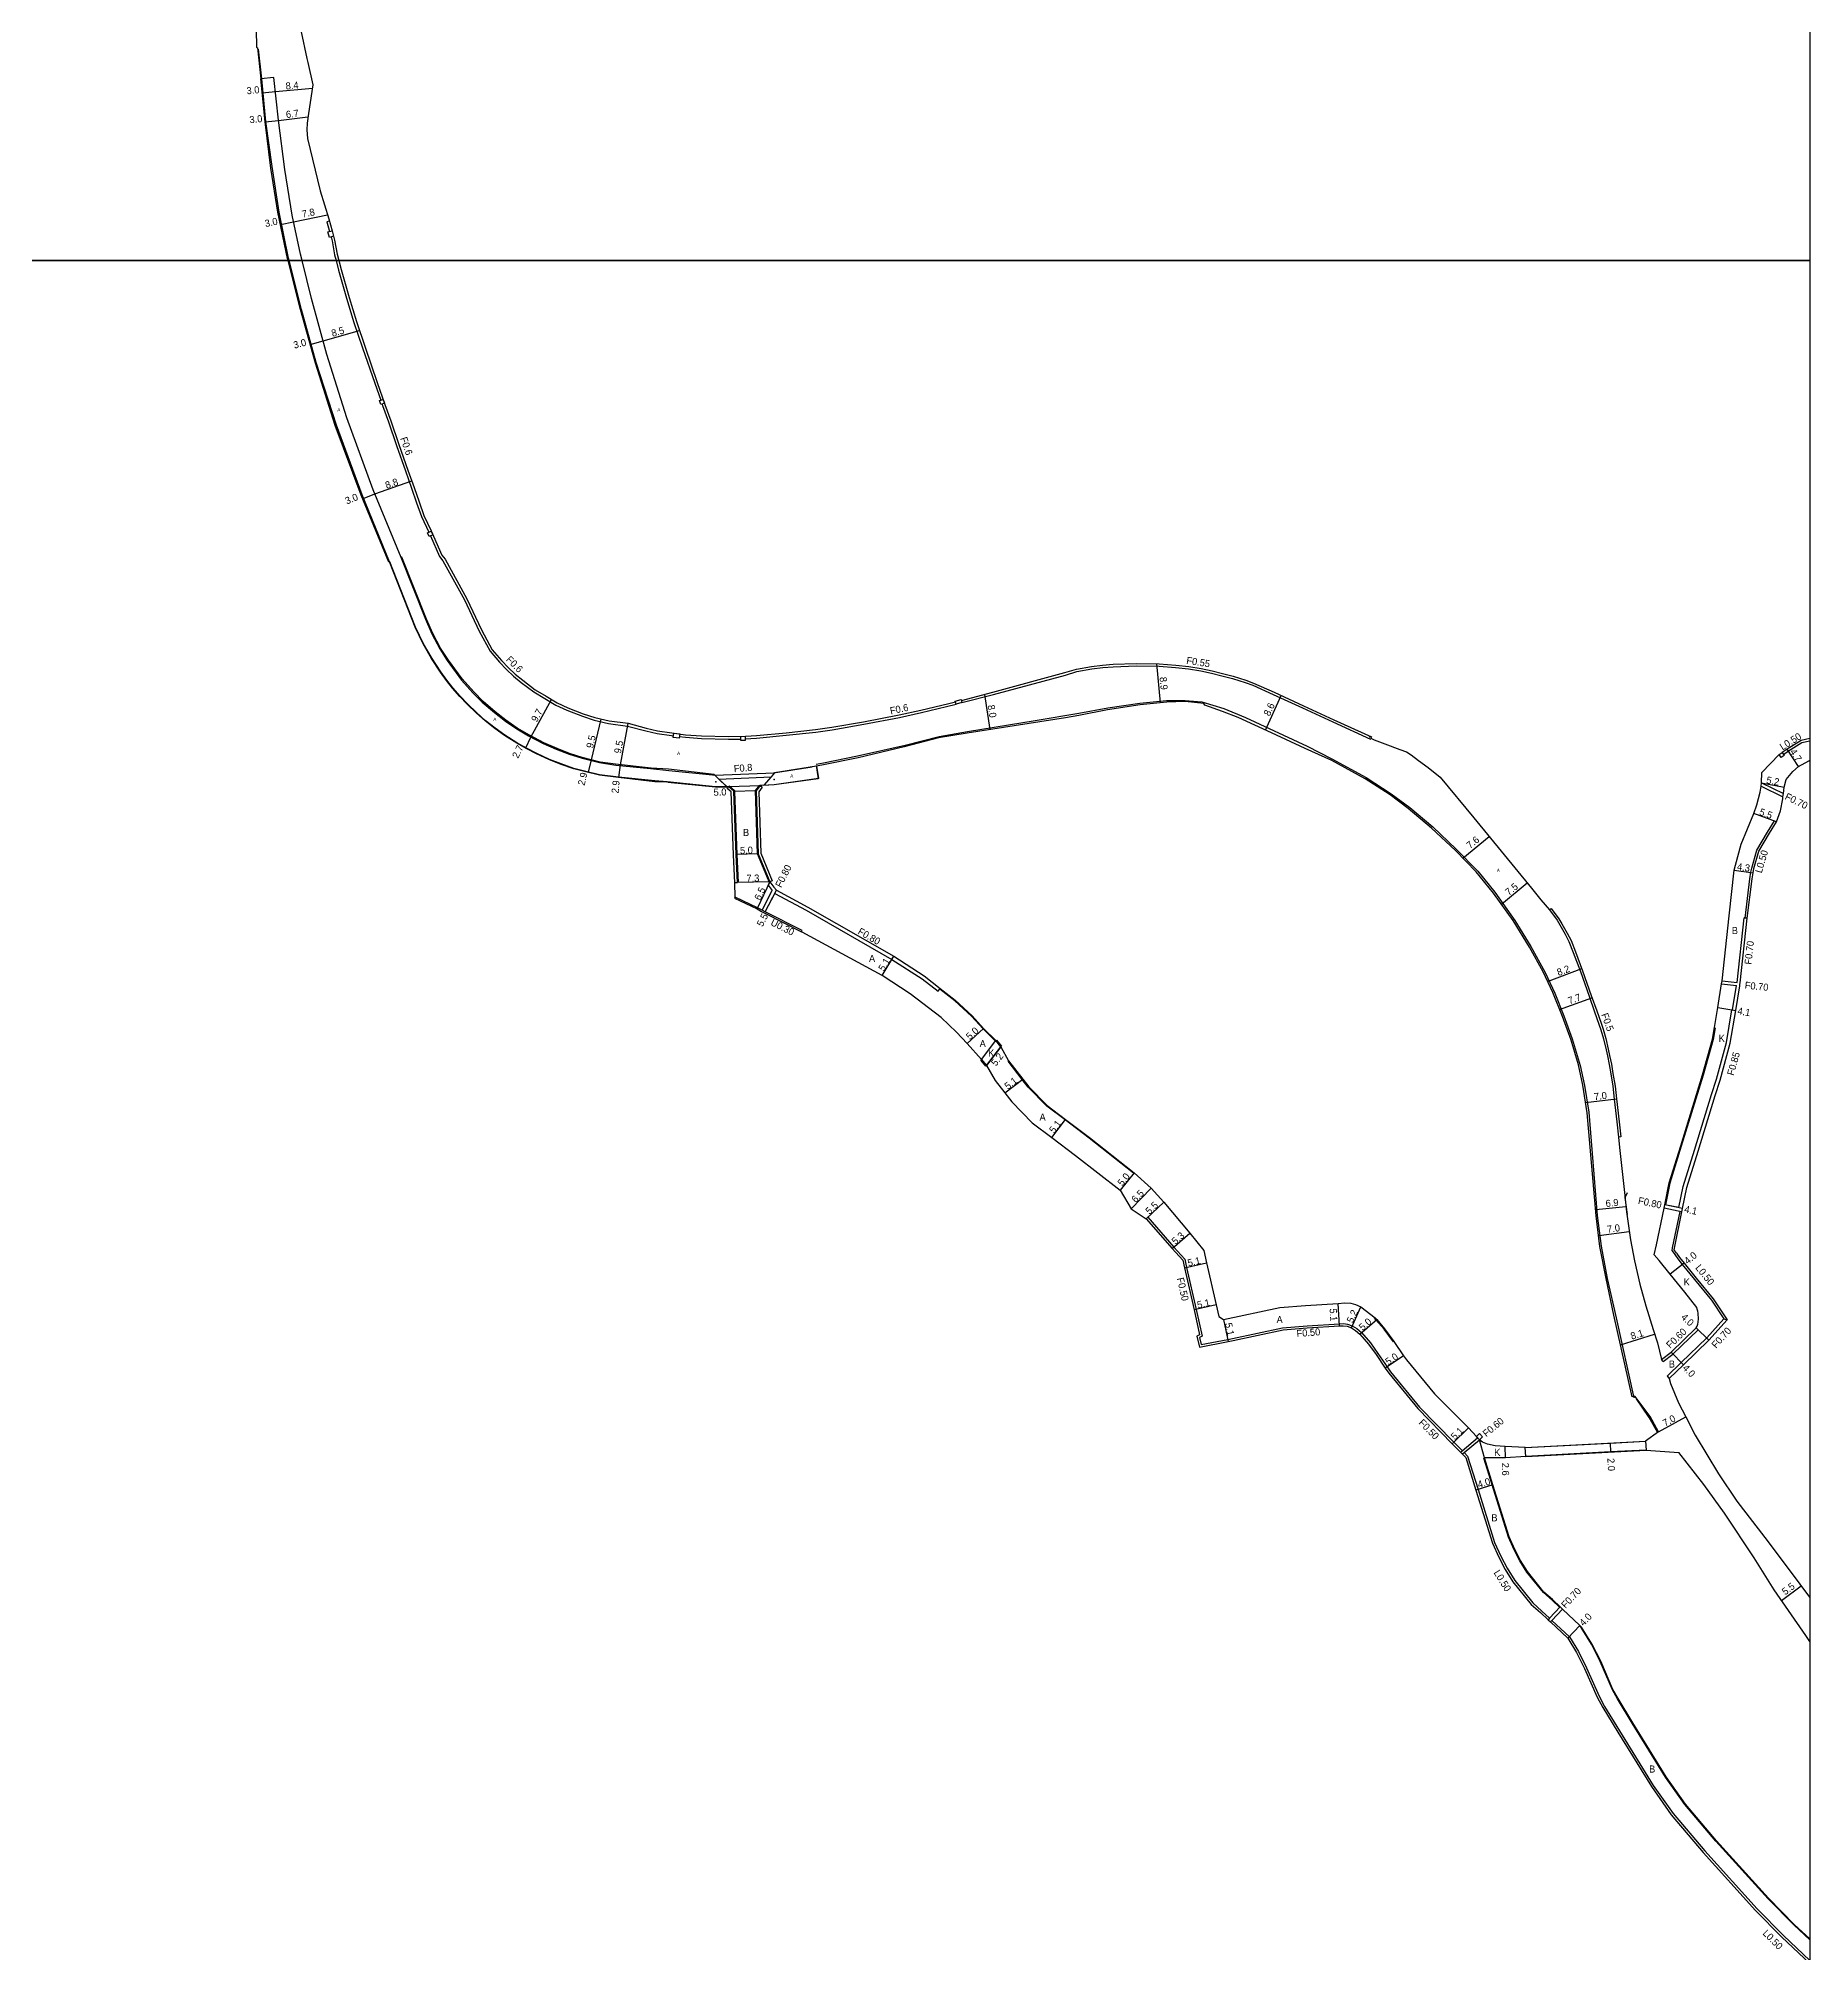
# Model space of a CAD drawing. Header units: metres. Extents: x -28000 to -24000, y -108000 to -105000.
# Drawn here: x -24400 to -24000, y -107182.3 to -106749.8 of the extents above; entities that cross this region are included whole.
import ezdxf

# ---------------------------------------------------------------- set-up
doc = ezdxf.new("R2010")
doc.units = ezdxf.units.M
doc.header["$LTSCALE"] = 2.5
for name, color, linetype in [('側溝・桝', 7, 'Continuous'), ('図郭', 7, 'Continuous'), ('幅員', 7, 'Continuous'), ('歩道・分離帯・安全施設', 7, 'Continuous'), ('舗装', 7, 'Continuous'), ('道路', 7, 'Continuous')]:
    doc.layers.add(name, color=color, linetype=linetype)
doc.styles.get("Standard").update_dxf_attribs({"font": ''})
doc.styles.add('YOKO_DECO', font='')
doc.styles.get('Standard').set_extended_font_data('@MS PGothic')
doc.styles.get('YOKO_DECO').set_extended_font_data('MS PGothic')

msp = doc.modelspace()

# ---------------------------------------------------------------- linework, layer by layer
at = {"layer": '側溝・桝'}
for points in [[(-24334.27, -106791.12), (-24334.84, -106791.27), (-24334.24, -106793.45)], [(-24333.9, -106794.67), (-24333.65, -106795.54), (-24333.08, -106798.71), (-24332.75, -106800)], [(-24332.75, -106800), (-24332.2, -106802.15), (-24330.4, -106808.49), (-24328.74, -106813.95), (-24326.78, -106819.72), (-24324.02, -106827.69), (-24322.68, -106831.53)], [(-24322.38, -106832.4), (-24322.27, -106832.71), (-24320.92, -106836.41), (-24319.15, -106841.75), (-24317.1, -106847.51), (-24315.71, -106851.43), (-24314.58, -106854.68), (-24313.48, -106857.82), (-24311.8, -106861.36)], [(-24311.45, -106862.16), (-24309.38, -106866.82), (-24308.65, -106867.77), (-24303.79, -106876.64), (-24300.47, -106883.68), (-24298, -106888.21), (-24295.87, -106890.71), (-24294.25, -106892.36), (-24292.69, -106893.87), (-24290.98, -106895.25), (-24288.14, -106897.41), (-24285.65, -106898.89), (-24283.1, -106900.39), (-24280.63, -106901.55), (-24277.14, -106902.91), (-24274.49, -106903.77), (-24271.21, -106904.53), (-24266.92, -106905.1), (-24262.85, -106906.18), (-24260.25, -106906.76), (-24257.02, -106907.23), (-24256.6, -106907.29)], [(-24191.42, -106899.81), (-24184.28, -106898.01), (-24168.05, -106893.58), (-24165.47, -106892.82), (-24162.12, -106892.22), (-24159.64, -106891.9), (-24157.27, -106891.7), (-24152.07, -106891.49), (-24146.89, -106891.57), (-24143.19, -106891.87), (-24140.27, -106892.22), (-24137.5, -106892.66), (-24135.05, -106893.14), (-24132.72, -106893.74), (-24130.35, -106894.39), (-24127.49, -106895.28), (-24125.77, -106895.91), (-24121.14, -106897.98), (-24114.56, -106901), (-24107.71, -106904.19), (-24099.19, -106908.03), (-24099.09, -106907.83)], [(-24240.39, -106908.01), (-24237.81, -106907.84), (-24231.12, -106907.15), (-24224.43, -106906.45), (-24220.7, -106905.94), (-24213.58, -106904.7), (-24205.52, -106903.14), (-24200.6, -106902.06), (-24194.92, -106900.68), (-24192.77, -106900.14)], [(-24255.25, -106907.46), (-24253.88, -106907.64), (-24250.24, -106907.9), (-24244.13, -106908.09), (-24241.36, -106908.03)], [(-24005.94, -106911.52), (-24004.8, -106910.73), (-24001.75, -106908.84), (-24000, -106908.42)], [(-24233.82, -106915.78), (-24247.16, -106916.3)], [(-24246.34, -106917.07), (-24234.53, -106916.59)], [(-24010.99, -106918.67), (-24006.03, -106921.11)], [(-24010.89, -106917.94), (-24005.95, -106920.37)], [(-24014.6, -106948.45), (-24013.52, -106939.57), (-24013.27, -106938.13), (-24013.1, -106937.18), (-24011.93, -106933.16), (-24009.5, -106929.06), (-24007.94, -106926.54), (-24007.46, -106926.72)], [(-24236.53, -106946.71), (-24234.28, -106942.27)], [(-24235.83, -106947.09), (-24233.7, -106942.9)], [(-24235.2, -106941.07), (-24234.82, -106940.25)], [(-24235.2, -106941.07), (-24234.51, -106941.97), (-24234.28, -106942.27)], [(-24233.7, -106942.9), (-24226.61, -106946.7), (-24207.23, -106957.79), (-24200.4, -106962.2), (-24196.82, -106964.99), (-24196.33, -106964.36)], [(-24242.67, -106943.73), (-24242.81, -106944), (-24237.71, -106946.41), (-24236.67, -106946.97), (-24235.97, -106947.36), (-24227.63, -106951.56)], [(-24058.78, -106946.59), (-24057.05, -106948.94), (-24056.39, -106950.01), (-24055.21, -106952.13), (-24054.36, -106953.77), (-24053.38, -106956.27), (-24051.78, -106960.53), (-24049.82, -106966.13), (-24048.58, -106969.6), (-24047.58, -106972.39), (-24047.16, -106973.72), (-24046.56, -106975.75), (-24045.98, -106978.19), (-24045.69, -106979.58), (-24045.3, -106981.54), (-24044.93, -106983.63), (-24044.47, -106986.45), (-24044.13, -106989.36), (-24043.56, -106994.5), (-24043.18, -106997.9)], [(-24016.41, -106962.99), (-24016.41, -106962.98), (-24014.8, -106948.42)], [(-24014.1, -106948.5), (-24014.6, -106948.45), (-24014.8, -106948.42)], [(-24019.89, -106963.34), (-24019.82, -106962.94), (-24019.79, -106962.65)], [(-24019.89, -106963.34), (-24016.5, -106963.68)], [(-24019.79, -106962.65), (-24016.41, -106962.99)], [(-24017.4, -106969.2), (-24016.5, -106963.68)], [(-24029.54, -107013.85), (-24028.54, -107009.07), (-24026.02, -107000.85), (-24022.15, -106988.3), (-24021.07, -106984.8), (-24018.76, -106976.55), (-24017.55, -106969.17)], [(-24017.55, -106969.17), (-24017.4, -106969.2), (-24016.71, -106969.31)], [(-24149.83, -107016.37), (-24149.47, -107016.03)], [(-24149.47, -107016.03), (-24143.59, -107022.75), (-24141.11, -107025.5), (-24140.69, -107027.35), (-24138.55, -107036.82), (-24137.19, -107042.85), (-24137.79, -107043.13), (-24137.42, -107044.78), (-24131.41, -107043.6), (-24130.32, -107043.37), (-24119.01, -107040.96), (-24113.5, -107040.5), (-24106.18, -107040.05), (-24105.3, -107040), (-24104.34, -107040.13), (-24103.28, -107040.53), (-24102.24, -107041.16), (-24101.21, -107042.05), (-24099.2, -107044.38), (-24097.49, -107046.75), (-24095.42, -107049.81), (-24094.66, -107050.94), (-24088.11, -107058.89), (-24080.35, -107066.81), (-24078.51, -107068.69), (-24078.48, -107068.72)], [(-24028.87, -107014.81), (-24029.36, -107014.71), (-24029.7, -107014.64), (-24032.88, -107013.98)], [(-24029.54, -107013.85), (-24032.72, -107013.19)], [(-24029.36, -107014.71), (-24031.05, -107022.89), (-24031.14, -107023.54), (-24030.46, -107024.45), (-24029.81, -107025.4), (-24028.76, -107026.69), (-24025.99, -107030.08), (-24022.17, -107034.77), (-24019.39, -107038.94)], [(-24033.06, -107048.62), (-24030.9, -107046.9), (-24025.21, -107041.41), (-24025.65, -107040.99)], [(-24019.39, -107038.94), (-24023.24, -107043.25), (-24029.02, -107048.84), (-24032.22, -107051.91), (-24031.76, -107052.44)], [(-24019.39, -107038.94), (-24018.64, -107039.16)], [(-24033.06, -107048.62), (-24033.44, -107048.15)], [(-24078.86, -107069.04), (-24078.48, -107068.72), (-24075, -107065.82)], [(-24078.44, -107069.47), (-24078.06, -107069.15), (-24074.59, -107066.26)], [(-24078.06, -107069.15), (-24077.24, -107069.98), (-24074.9, -107077.46), (-24071.15, -107089.44), (-24069.78, -107092.55), (-24068.35, -107095.28), (-24066.61, -107098.07), (-24062.54, -107103.07), (-24060.45, -107104.93), (-24058.72, -107106.56)], [(-24056.33, -107104), (-24058.72, -107106.56), (-24059.06, -107106.92)], [(-24055.82, -107104.48), (-24058.21, -107107.04), (-24058.55, -107107.4)], [(-24058.21, -107107.04), (-24058.21, -107107.04), (-24054.25, -107110.78), (-24052.22, -107114.07), (-24050.37, -107117.72), (-24047.56, -107124.18), (-24046.3, -107126.45), (-24042.92, -107132), (-24035.34, -107144.3), (-24030.85, -107150.67), (-24023.68, -107159.11), (-24011.85, -107172.19), (-24005.94, -107178.19), (-24000, -107183.8)]]:
    msp.add_lwpolyline(points, dxfattribs=at)
for points in [[(-24333.67, -106793.29), (-24333.33, -106794.51), (-24334.25, -106794.77), (-24334.59, -106793.55)], [(-24322.13, -106831.34), (-24321.83, -106832.2), (-24322.65, -106832.49), (-24322.95, -106831.63)], [(-24310.91, -106861.92), (-24311.77, -106862.3), (-24312.12, -106861.5), (-24311.26, -106861.12)], [(-24191.59, -106899.12), (-24191.42, -106899.81), (-24192.77, -106900.14), (-24192.94, -106899.45)], [(-24256.52, -106906.7), (-24255.17, -106906.88), (-24255.3, -106907.86), (-24256.65, -106907.69)], [(-24241.37, -106907.44), (-24240.4, -106907.42), (-24240.38, -106908.37), (-24241.35, -106908.39)], [(-24005.77, -106911.77), (-24006.43, -106912.22), (-24006.88, -106911.55), (-24006.22, -106911.1), (-24005.94, -106911.52)], [(-24074.59, -107066.26), (-24075, -107065.82), (-24075.27, -107065.53), (-24074.53, -107064.85), (-24073.86, -107065.58)]]:
    msp.add_lwpolyline(points, close=True, dxfattribs=at)
at = {"layer": '図郭'}
for points in [[(-24800, -106200), (-24000, -106200), (-24000, -106800), (-24800, -106800)], [(-24800, -106800), (-24000, -106800), (-24000, -107400), (-24800, -107400)]]:
    msp.add_lwpolyline(points, close=True, dxfattribs=at)
at = {"layer": '幅員'}
for points in [[(-24346.47, -106761.83), (-24338.12, -106761.04)], [(-24349.46, -106762.14), (-24346.47, -106761.83)], [(-24348.8, -106768.67), (-24345.78, -106768.35)], [(-24345.78, -106768.35), (-24339.11, -106767.57)], [(-24345.31, -106791.89), (-24342.34, -106791.26)], [(-24342.34, -106791.26), (-24334.69, -106789.69)], [(-24335.69, -106818.16), (-24327.48, -106815.82)], [(-24338.61, -106818.97), (-24335.69, -106818.16)], [(-24324.02, -106852.66), (-24315.69, -106849.71)], [(-24326.77, -106853.79), (-24324.02, -106852.66)], [(-24147.52, -106891.02), (-24146.68, -106899.88)], [(-24288.76, -106907.63), (-24284.09, -106899.12)], [(-24186.36, -106897.99), (-24185.13, -106905.88)], [(-24122.91, -106906.03), (-24119.33, -106898.21)], [(-24275.06, -106912.74), (-24272.9, -106903.53)], [(-24268.57, -106913.83), (-24266.8, -106904.5)], [(-24289.92, -106910.04), (-24288.76, -106907.63)], [(-24275.77, -106915.51), (-24275.06, -106912.74)], [(-24002.54, -106914.27), (-24005.07, -106910.31)], [(-24268.89, -106916.76), (-24268.57, -106913.83)], [(-24237.93, -106919.72), (-24242.93, -106919.9)], [(-24010.89, -106917.94), (-24005.78, -106918.91)], [(-24007.46, -106926.72), (-24012.63, -106924.83)], [(-24078.32, -106934.9), (-24072.41, -106930.05)], [(-24237.42, -106933.96), (-24242.42, -106934.14)], [(-24017.03, -106937.63), (-24012.77, -106938.22)], [(-24234.82, -106940.25), (-24242.12, -106940.44)], [(-24234.82, -106940.25), (-24237.57, -106946.14)], [(-24235.83, -106947.09), (-24233.34, -106942.19)], [(-24069.63, -106945.31), (-24063.81, -106940.53)], [(-24209.47, -106961.46), (-24206.82, -106957.1)], [(-24059.17, -106962.77), (-24051.48, -106959.88)], [(-24056.46, -106969.07), (-24049.16, -106966.46)], [(-24020.76, -106968.65), (-24016.71, -106969.31)], [(-24190.23, -106976.76), (-24186.54, -106973.39)], [(-24185.86, -106981.78), (-24182.63, -106977.52)], [(-24181.73, -106987.95), (-24177.7, -106984.82)], [(-24050.6, -106990.1), (-24043.62, -106989.29)], [(-24171.12, -106998), (-24168.04, -106993.93)], [(-24152.57, -107005.96), (-24155.67, -107009.88)], [(-24148.74, -107009.44), (-24153.25, -107014.12)], [(-24145.86, -107012.58), (-24149.83, -107016.37)], [(-24048.31, -107014.3), (-24041.49, -107013.58)], [(-24028.7, -107014.03), (-24032.72, -107013.19)], [(-24143.96, -107023.08), (-24139.96, -107019.61)], [(-24047.65, -107020.17), (-24040.75, -107019.23)], [(-24141.18, -107027.46), (-24136.21, -107026.33)], [(-24028.37, -107026.38), (-24031.47, -107028.9)], [(-24134.06, -107035.81), (-24139.03, -107036.93)], [(-24106.15, -107040.55), (-24106.45, -107035.46)], [(-24103.5, -107040.98), (-24101.35, -107036.25)], [(-24132.34, -107039.1), (-24131.31, -107044.09)], [(-24101.56, -107042.4), (-24097.77, -107039.14)], [(-24042.74, -107044.86), (-24035.01, -107042.43)], [(-24025.65, -107040.99), (-24022.74, -107043.74)], [(-24031.29, -107046.45), (-24028.53, -107049.34)], [(-24091.7, -107047.28), (-24095.83, -107050.09)], [(-24080.71, -107067.16), (-24077.06, -107063.59)], [(-24034.11, -107064.46), (-24027.97, -107061.1)], [(-24068.72, -107070.35), (-24068.77, -107067.75)], [(-24045.08, -107067), (-24044.98, -107069)], [(-24071.55, -107076.42), (-24075.37, -107077.61)], [(-24006.38, -107102.53), (-24001.96, -107099.23)], [(-24054.64, -107111.09), (-24051.89, -107108.18)]]:
    msp.add_lwpolyline(points, dxfattribs=at)
at = {"layer": '歩道・分離帯・安全施設'}
for points in [[(-24349.56, -106758.96), (-24350.25, -106752.24)], [(-24343.33, -106800), (-24343.47, -106799.47), (-24345.63, -106789.05), (-24347.2, -106778.79), (-24348.59, -106768.58), (-24349.56, -106758.96)], [(-24340.44, -106800), (-24340.79, -106798.58), (-24342.66, -106789.77), (-24344.35, -106779.43), (-24345.79, -106768.29), (-24346.8, -106758.67)], [(-24340.44, -106800), (-24340.79, -106798.58), (-24342.66, -106789.77), (-24344.35, -106779.43), (-24345.79, -106768.29), (-24346.8, -106758.67)], [(-24340.44, -106800), (-24340.79, -106798.58), (-24342.66, -106789.77), (-24344.35, -106779.43), (-24345.79, -106768.29), (-24346.8, -106758.67)], [(-24258.04, -106917.81), (-24260.81, -106917.68), (-24269.01, -106916.74), (-24273.28, -106916.21), (-24276.39, -106915.45), (-24279.07, -106914.75), (-24281.92, -106913.75), (-24284.6, -106912.74), (-24287.48, -106911.4), (-24289.8, -106910.2), (-24291.97, -106908.98), (-24294.72, -106907.25), (-24296.93, -106905.64), (-24299.12, -106903.93), (-24301.03, -106902.2), (-24303.17, -106900.16), (-24304.8, -106898.42), (-24306.44, -106896.52), (-24307.8, -106894.84), (-24309.2, -106892.91), (-24311.18, -106889.87), (-24313.09, -106886.56), (-24314.87, -106882.79), (-24320.73, -106867.99), (-24326.89, -106852.93), (-24332.67, -106837.15), (-24337.24, -106823.04), (-24340.57, -106811.04), (-24343.33, -106800)], [(-24244.56, -106918.75), (-24246.34, -106917.07), (-24247.16, -106916.3), (-24247.39, -106916.08), (-24257.67, -106914.83), (-24261.62, -106914.59), (-24269.68, -106913.71), (-24273.09, -106913.25), (-24277.19, -106912.2), (-24280.08, -106911.29), (-24282.87, -106910.16), (-24285.88, -106908.91), (-24289.06, -106907.17), (-24291.87, -106905.55), (-24294.44, -106903.8), (-24296.86, -106901.9), (-24299.58, -106899.54), (-24301.69, -106897.4), (-24304.31, -106894.46), (-24307.41, -106890.26), (-24309.16, -106887.51), (-24310.93, -106884.21), (-24312.31, -106880.98), (-24317.94, -106866.97), (-24318.09, -106867.04), (-24324.38, -106851.78), (-24330.31, -106835.5), (-24334.86, -106821.18), (-24338.32, -106808.59), (-24340.44, -106800)], [(-24318.09, -106867.04), (-24324.38, -106851.78), (-24330.31, -106835.5), (-24334.86, -106821.18), (-24338.32, -106808.59), (-24340.44, -106800)], [(-24244.58, -106918.73), (-24246.34, -106917.07), (-24247.16, -106916.3), (-24247.39, -106916.08), (-24257.67, -106914.83), (-24261.62, -106914.59), (-24269.68, -106913.71), (-24273.09, -106913.25), (-24277.19, -106912.2), (-24280.08, -106911.29), (-24282.87, -106910.16), (-24285.88, -106908.91), (-24289.06, -106907.17), (-24291.87, -106905.55), (-24294.44, -106903.8), (-24296.86, -106901.9), (-24299.58, -106899.54), (-24301.69, -106897.4), (-24304.31, -106894.46), (-24307.41, -106890.26), (-24309.16, -106887.51), (-24310.93, -106884.21), (-24312.31, -106880.98), (-24317.94, -106866.97), (-24318.09, -106867.04), (-24324.38, -106851.78), (-24330.31, -106835.5), (-24334.86, -106821.18), (-24338.32, -106808.59), (-24340.44, -106800)], [(-24318.14, -106867.01), (-24312.58, -106881), (-24311.13, -106884.29), (-24309.33, -106887.64), (-24307.67, -106890.34), (-24304.43, -106894.73), (-24301.85, -106897.61), (-24299.74, -106899.69), (-24297.02, -106902.08), (-24294.49, -106904.03), (-24291.95, -106905.73), (-24289.33, -106907.33), (-24285.99, -106909.06), (-24283.05, -106910.36), (-24280.13, -106911.49), (-24277.22, -106912.37), (-24273.24, -106913.36), (-24269.61, -106913.95), (-24261.74, -106914.72), (-24257.59, -106915.12), (-24246.97, -106916.22)], [(-24224.36, -106913.72), (-24222.68, -106913.42), (-24215.03, -106911.86), (-24204.28, -106909.44), (-24196.57, -106907.46), (-24190.2, -106906.36), (-24174.87, -106903.87), (-24165.06, -106902.21), (-24158.47, -106901.02), (-24151.24, -106899.92), (-24145.25, -106899.37), (-24141.06, -106899.3), (-24137.23, -106899.62), (-24132.27, -106901.18), (-24127.41, -106903.2), (-24113.49, -106909.64), (-24107.9, -106912.5), (-24100.18, -106916.73), (-24094.48, -106920.38), (-24090.3, -106923.52), (-24085.13, -106927.89), (-24079.81, -106932.87), (-24074.91, -106937.87), (-24071.09, -106942.63), (-24066.61, -106948.99), (-24062.95, -106954.87), (-24059.76, -106960.76), (-24057.56, -106965.4), (-24055.5, -106970.51), (-24053.62, -106975.75), (-24051.84, -106981.75), (-24050.88, -106986.25), (-24049.91, -106992.3), (-24048, -107015.61), (-24047.08, -107022.53), (-24045.74, -107029.85), (-24043.7, -107038.74), (-24039.7, -107056.78)], [(-24099.32, -106907.7), (-24099.37, -106907.36)], [(-24224.35, -106914.02), (-24223.9, -106917.02), (-24233.81, -106918.4), (-24236.24, -106918.52)], [(-24224.31, -106914.15), (-24233.73, -106915.67), (-24234.53, -106916.59), (-24236.18, -106918.48)], [(-24224.31, -106914.15), (-24233.73, -106915.67), (-24234.53, -106916.59), (-24236.18, -106918.48)], [(-24225.24, -106914.4), (-24234.01, -106915.75)], [(-24244.49, -106918.9), (-24247.08, -106918.93), (-24257.84, -106917.83)], [(-24243.98, -106918.62), (-24242.78, -106919.63), (-24242.78, -106919.89), (-24242.27, -106934.13), (-24241.97, -106940.43)], [(-24234.96, -106940.31), (-24237.57, -106933.99), (-24238.08, -106919.67), (-24237.08, -106918.46)], [(-24183.88, -106976.24), (-24186.65, -106973.49), (-24189.27, -106970.62), (-24193.03, -106967.13), (-24196.42, -106964.48)], [(-24021.36, -106973.21), (-24021.79, -106975.88), (-24024.04, -106983.92), (-24028.99, -106999.94), (-24031.55, -107008.3), (-24032.57, -107013.22)], [(-24152.67, -107006.07), (-24152.67, -107006.07), (-24162.73, -106998.14), (-24168.13, -106994.05), (-24172.26, -106990.93), (-24176.45, -106986.68), (-24177.82, -106984.92), (-24181.02, -106980.79)], [(-24041.17, -107015.42), (-24041.67, -107011.52), (-24041.16, -107010.44)], [(-24093.99, -107044.17), (-24096.1, -107041.29), (-24097.89, -107039.24), (-24098.26, -107038.82)], [(-24034.4, -107064.53), (-24036.27, -107061.26), (-24039.13, -107057.02)], [(-24056.43, -107104.11), (-24058.19, -107102.45), (-24060.11, -107100.75), (-24063.88, -107096.12), (-24065.45, -107093.61), (-24066.76, -107091.1), (-24068, -107088.27), (-24071.7, -107076.47), (-24073.6, -107070.4)], [(-24000, -107179.19), (-24003.6, -107175.79), (-24009.41, -107169.89), (-24021.16, -107156.9), (-24028.2, -107148.61), (-24032.54, -107142.45), (-24040.07, -107130.26), (-24043.4, -107124.77), (-24044.55, -107122.69), (-24047.34, -107116.3), (-24049.3, -107112.43), (-24051.63, -107108.64), (-24052, -107108.29)]]:
    msp.add_lwpolyline(points, dxfattribs=at)
at = {"layer": '歩道・分離帯・安全施設', "flags": 128}
msp.add_lwpolyline([(-24346.8, -106758.67), (-24349.78, -106758.99)], dxfattribs=at)
msp.add_lwpolyline([(-24346.8, -106758.67), (-24349.78, -106758.99)], dxfattribs=at)
at = {"layer": '歩道・分離帯・安全施設'}
for p in [(-24233.85, -106917.2, 153.87), (-24246.97, -106917.7, 153.75)]:
    msp.add_point(p, dxfattribs=at)
at = {"layer": '舗装'}
for points in [[(-24020.76, -106968.65), (-24017.55, -106969.17), (-24017.4, -106969.2), (-24016.71, -106969.31)], [(-24187.01, -106980.39), (-24183.78, -106976.13)], [(-24185.86, -106981.78), (-24182.63, -106977.52)], [(-24031.29, -107046.45), (-24028.53, -107049.34)], [(-24073.45, -107070.36), (-24074.59, -107066.26)]]:
    msp.add_lwpolyline(points, dxfattribs=at)
at = {"layer": '道路'}
for points in [[(-24371.82, -106677.77), (-24370.38, -106679.43), (-24366.5, -106684.29), (-24363.89, -106687.89), (-24361.82, -106691.1), (-24359.71, -106694.51), (-24357.36, -106699.97), (-24356.2, -106703.26), (-24355.68, -106705.66), (-24355.06, -106709.55), (-24354.02, -106716.92), (-24353.3, -106721.27), (-24350.53, -106736.47), (-24348.47, -106744.44), (-24348.5, -106744.65), (-24348.68, -106745.02), (-24350.08, -106747.53), (-24350.77, -106747.8), (-24350.74, -106751.81), (-24350.49, -106751.95), (-24349.78, -106758.99)], [(-24339.12, -106755.31), (-24338.01, -106760.35), (-24338.63, -106764.33), (-24339, -106766.83), (-24339.32, -106768.97), (-24339.35, -106770.45), (-24339.23, -106772.44), (-24336.35, -106784.28), (-24334.43, -106790.56), (-24333.67, -106793.29), (-24333.33, -106794.51), (-24333.08, -106795.41), (-24332.5, -106798.59), (-24332.14, -106800)], [(-24343.59, -106800), (-24343.7, -106799.56), (-24345.91, -106789.05), (-24347.48, -106779.13), (-24348.8, -106768.67), (-24349.78, -106758.99)], [(-24244.07, -106918.73), (-24247.09, -106918.84), (-24257.98, -106917.69), (-24260.79, -106917.51), (-24269, -106916.66), (-24273.26, -106916.12), (-24276.38, -106915.36), (-24279.05, -106914.67), (-24281.91, -106913.66), (-24284.56, -106912.66), (-24287.44, -106911.31), (-24289.76, -106910.13), (-24291.92, -106908.9), (-24294.68, -106907.18), (-24296.87, -106905.57), (-24299.07, -106903.86), (-24300.98, -106902.13), (-24303.11, -106900.1), (-24304.71, -106898.36), (-24306.37, -106896.47), (-24307.73, -106894.76), (-24309.13, -106892.86), (-24311.09, -106889.83), (-24313.01, -106886.52), (-24314.79, -106882.76), (-24320.63, -106868), (-24320.86, -106868.1), (-24327.1, -106853), (-24332.97, -106837.21), (-24337.43, -106823.16), (-24340.83, -106811.07), (-24343.59, -106800)], [(-24332.14, -106800), (-24331.63, -106802), (-24329.83, -106808.32), (-24328.18, -106813.77), (-24326.22, -106819.53), (-24323.46, -106827.5), (-24321.72, -106832.51), (-24320.36, -106836.21), (-24318.6, -106841.56), (-24316.54, -106847.31), (-24315.15, -106851.23), (-24314.02, -106854.49), (-24312.93, -106857.6), (-24311.32, -106861), (-24308.87, -106866.52), (-24308.15, -106867.45), (-24303.27, -106876.37), (-24299.94, -106883.41), (-24297.51, -106887.87), (-24295.44, -106890.31), (-24293.84, -106891.94), (-24292.3, -106893.42), (-24290.62, -106894.78), (-24287.8, -106896.92), (-24285.35, -106898.38), (-24282.82, -106899.87), (-24280.4, -106901.01), (-24276.94, -106902.36), (-24274.33, -106903.2), (-24271.08, -106903.96), (-24266.81, -106904.49), (-24262.73, -106905.61), (-24260.15, -106906.18), (-24256.94, -106906.65), (-24253.82, -106907.06), (-24250.21, -106907.31), (-24244.13, -106907.5), (-24240.25, -106907.41), (-24237.85, -106907.25), (-24231.15, -106906.61), (-24224.5, -106905.86), (-24220.79, -106905.36), (-24213.69, -106904.12), (-24205.64, -106902.56), (-24200.73, -106901.49), (-24194.42, -106900.03), (-24192.89, -106899.66), (-24192.94, -106899.45), (-24191.59, -106899.12)], [(-24191.59, -106899.12), (-24191.54, -106899.34), (-24184.42, -106897.49), (-24168.2, -106893.05), (-24165.6, -106892.29), (-24162.2, -106891.68), (-24159.7, -106891.36), (-24157.3, -106891.16), (-24152.08, -106890.95), (-24146.86, -106891.03), (-24143.14, -106891.33), (-24140.19, -106891.68), (-24137.4, -106892.13), (-24134.93, -106892.61), (-24132.58, -106893.21), (-24130.2, -106893.87), (-24127.32, -106894.77), (-24125.56, -106895.41), (-24120.91, -106897.49), (-24114.33, -106900.51), (-24107.49, -106903.69), (-24098.96, -106907.54), (-24099.09, -106907.83)], [(-24034.11, -107064.46), (-24035.99, -107061), (-24039.47, -107056.4), (-24040.12, -107056.57), (-24044.24, -107038.13), (-24045.99, -107029.84), (-24047.36, -107022.62), (-24048.19, -107015.66), (-24050.23, -106992.43), (-24051.22, -106986.22), (-24052.22, -106981.62), (-24053.83, -106976), (-24055.8, -106970.69), (-24057.97, -106965.3), (-24060.19, -106960.62), (-24063.24, -106955.01), (-24066.97, -106949.02), (-24071.37, -106942.87), (-24075.28, -106938.03), (-24080, -106933.18), (-24085.41, -106928.15), (-24090.65, -106923.73), (-24094.77, -106920.64), (-24100.4, -106917.06), (-24107.94, -106912.91), (-24113.9, -106910.2), (-24121.51, -106906.67), (-24129.07, -106903.2), (-24132.56, -106901.83), (-24136.58, -106900.38), (-24136.78, -106900), (-24141.01, -106899.59), (-24145.19, -106899.74), (-24151.17, -106900.3), (-24158.6, -106901.47), (-24165.03, -106902.75), (-24168.05, -106903.22), (-24190.23, -106906.68), (-24196.72, -106907.79), (-24204.46, -106909.83), (-24214.88, -106912.28), (-24222.67, -106913.84), (-24224.31, -106914.15), (-24223.86, -106916.98), (-24233.82, -106918.36), (-24236.59, -106918.5), (-24236.97, -106918.56)], [(-24099.09, -106907.83), (-24098.35, -106908.19), (-24095.93, -106909.09), (-24092.54, -106910.37), (-24091.02, -106910.93), (-24089.96, -106911.64), (-24088.32, -106912.86), (-24086.12, -106914.5), (-24083.43, -106916.62), (-24075.86, -106925.85), (-24062.84, -106941.7), (-24060.71, -106944.32), (-24058.78, -106946.59), (-24058.39, -106946.29), (-24056.63, -106948.65), (-24055.94, -106949.75), (-24054.76, -106951.89), (-24053.89, -106953.56), (-24052.9, -106956.09), (-24051.3, -106960.35), (-24049.34, -106965.96), (-24048.1, -106969.43), (-24047.1, -106972.23), (-24046.67, -106973.57), (-24046.06, -106975.62), (-24045.48, -106978.08), (-24045.19, -106979.47), (-24044.79, -106981.45), (-24044.43, -106983.54), (-24043.96, -106986.38), (-24043.62, -106989.31), (-24043.05, -106994.44), (-24042.67, -106997.85), (-24043.18, -106997.9)], [(-24000, -106907.91), (-24001.94, -106908.37), (-24005.07, -106910.31), (-24006.22, -106911.1)], [(-24018.17, -106947.99), (-24017.03, -106937.63), (-24016.78, -106936.54), (-24015.49, -106931.76), (-24012.63, -106924.83), (-24011.96, -106922.89), (-24011.16, -106920.01), (-24010.99, -106918.67), (-24010.89, -106917.94), (-24010.79, -106915.63), (-24006.88, -106911.55), (-24006.22, -106911.1)], [(-24013.02, -106939.63), (-24012.77, -106938.22), (-24012.62, -106937.29), (-24011.47, -106933.37), (-24009.07, -106929.32), (-24007.46, -106926.72), (-24006.62, -106924.27), (-24006.08, -106921.55), (-24006.03, -106921.11), (-24005.95, -106920.37), (-24005.78, -106918.91), (-24005.35, -106917.18), (-24003.82, -106915.37), (-24002.54, -106914.27), (-24000.23, -106912.93), (-24000, -106912.84)], [(-24242.12, -106940.44), (-24242.42, -106934.14), (-24242.93, -106919.9), (-24242.93, -106919.7), (-24244.07, -106918.73)], [(-24234.82, -106940.25), (-24237.42, -106933.96), (-24237.93, -106919.72), (-24236.97, -106918.56)], [(-24187.01, -106980.39), (-24190.23, -106976.76), (-24192.64, -106974.23), (-24196.16, -106970.89), (-24203.1, -106965.54), (-24209.47, -106961.46), (-24227.53, -106951.61), (-24227.63, -106951.56), (-24227.49, -106951.3), (-24235.83, -106947.09), (-24236.53, -106946.71), (-24237.57, -106946.14), (-24242.67, -106943.73), (-24242.72, -106940.47), (-24242.12, -106940.44)], [(-24234.82, -106940.25), (-24233.88, -106941.48), (-24233.34, -106942.19), (-24226.23, -106946), (-24206.82, -106957.1), (-24199.93, -106961.54), (-24196.33, -106964.36), (-24192.93, -106967.01), (-24189.16, -106970.52), (-24186.54, -106973.39), (-24183.78, -106976.13)], [(-24021.34, -106988.55), (-24020.25, -106985.04), (-24017.93, -106976.73), (-24016.71, -106969.31), (-24015.8, -106963.75), (-24015.76, -106963.49), (-24015.71, -106963.06), (-24014.1, -106948.5), (-24013.02, -106939.63)], [(-24021.5, -106973.18), (-24020.76, -106968.65), (-24019.89, -106963.34), (-24019.82, -106962.94), (-24019.79, -106962.65), (-24018.17, -106947.99)], [(-24035.09, -107024.51), (-24034.59, -107022.21), (-24032.88, -107013.98), (-24032.72, -107013.19), (-24031.7, -107008.26), (-24029.13, -106999.9), (-24024.19, -106983.88), (-24021.94, -106975.84), (-24021.5, -106973.18)], [(-24182.63, -106977.52), (-24183.78, -106976.13)], [(-24182.63, -106977.52), (-24180.9, -106980.7), (-24177.7, -106984.82), (-24176.34, -106986.58), (-24172.16, -106990.81), (-24168.04, -106993.93), (-24162.64, -106998.02), (-24152.57, -107005.96), (-24148.74, -107009.44), (-24145.86, -107012.58), (-24139.96, -107019.61), (-24136.84, -107023.51), (-24136.21, -107026.33), (-24134.06, -107035.81), (-24133.46, -107038.44)], [(-24185.86, -106981.78), (-24187.01, -106980.39)], [(-24185.86, -106981.78), (-24183.93, -106985.12), (-24181.73, -106987.95), (-24180.19, -106989.95), (-24175.54, -106994.66), (-24171.12, -106998), (-24165.76, -107002.05), (-24155.67, -107009.88), (-24153.25, -107014.12), (-24149.83, -107016.37)], [(-24030.06, -107024.15), (-24030.62, -107023.4), (-24030.56, -107022.98), (-24028.87, -107014.81), (-24028.7, -107014.03), (-24027.72, -107009.28), (-24025.21, -107001.1), (-24021.34, -106988.55)], [(-24043.18, -106997.9), (-24042.93, -107000.23), (-24041.82, -107010.44), (-24041.36, -107014.79), (-24040.49, -107021.15), (-24039.59, -107025.85), (-24038.35, -107031.16), (-24036.97, -107036.05), (-24035.34, -107041.38), (-24034.4, -107044.4), (-24033.44, -107048.15)], [(-24149.83, -107016.37), (-24143.96, -107023.08), (-24141.57, -107025.74), (-24141.18, -107027.46), (-24139.03, -107036.93), (-24137.77, -107042.57), (-24138.37, -107042.84), (-24137.8, -107045.37), (-24131.31, -107044.09), (-24130.22, -107043.86), (-24118.93, -107041.45), (-24113.46, -107041), (-24106.15, -107040.55), (-24105.32, -107040.5), (-24104.47, -107040.62), (-24103.5, -107040.98), (-24102.53, -107041.57), (-24101.56, -107042.4), (-24099.59, -107044.69), (-24097.9, -107047.04), (-24095.83, -107050.09), (-24095.06, -107051.24), (-24088.48, -107059.23), (-24080.71, -107067.16), (-24078.86, -107069.04), (-24078.44, -107069.47), (-24077.68, -107070.24), (-24075.37, -107077.61), (-24071.61, -107089.62), (-24070.23, -107092.77), (-24068.79, -107095.53), (-24067.01, -107098.36), (-24062.9, -107103.42), (-24060.78, -107105.29), (-24059.06, -107106.92), (-24058.55, -107107.4), (-24054.64, -107111.09), (-24052.66, -107114.31), (-24050.82, -107117.94), (-24048.01, -107124.4), (-24046.73, -107126.7), (-24043.35, -107132.27), (-24035.75, -107144.58), (-24031.25, -107150.98), (-24024.05, -107159.44), (-24012.21, -107172.53), (-24006.29, -107178.55), (-24000, -107184.48)], [(-24033.44, -107048.15), (-24031.29, -107046.45), (-24025.65, -107040.99), (-24025.44, -107040.6), (-24025.28, -107040.17), (-24025.18, -107039.73), (-24025.15, -107039.57), (-24025.1, -107039.09), (-24025.11, -107038.6), (-24025.15, -107038.15), (-24025.21, -107037.69), (-24025.27, -107037.24), (-24025.38, -107036.8), (-24025.52, -107036.42), (-24028.19, -107032.93), (-24031.47, -107028.9), (-24034, -107025.8), (-24035.09, -107024.51)], [(-24030.06, -107024.15), (-24029.42, -107025.09), (-24028.37, -107026.38), (-24025.6, -107029.77), (-24021.77, -107034.47), (-24018.64, -107039.16), (-24022.74, -107043.74), (-24028.53, -107049.34), (-24031.76, -107052.44)], [(-24133.46, -107038.44), (-24132.34, -107039.1)], [(-24132.34, -107039.1), (-24119.68, -107036.4), (-24113.83, -107035.91), (-24106.45, -107035.46), (-24105.06, -107035.37), (-24103.6, -107035.45), (-24102.54, -107035.74), (-24101.35, -107036.25), (-24098.14, -107038.72)], [(-24098.14, -107038.72), (-24097.77, -107039.14), (-24095.98, -107041.2), (-24093.87, -107044.09), (-24091.7, -107047.28), (-24091.05, -107048.24), (-24084.76, -107055.88), (-24077.06, -107063.59), (-24075.27, -107065.53), (-24074.59, -107066.26)], [(-24031.76, -107052.44), (-24031.46, -107053.53), (-24029.62, -107057.89), (-24027.97, -107061.1), (-24025.87, -107065.24), (-24020.63, -107073.98), (-24016.47, -107080.1), (-24010.15, -107088.32), (-24004.43, -107095.92), (-24000.07, -107101.76), (-24000, -107101.69)], [(-24034.11, -107064.46), (-24037.06, -107066.58)], [(-24064.22, -107068.02), (-24068.77, -107067.75), (-24071.01, -107067.64), (-24072.77, -107067.27), (-24073.86, -107066.78), (-24074.59, -107066.26)], [(-24064.22, -107068.02), (-24045.08, -107067), (-24037.06, -107066.58)], [(-24064.22, -107068.02), (-24037.06, -107066.58)], [(-24064.12, -107070.02), (-24044.98, -107069), (-24036.96, -107068.58)], [(-24064.12, -107070.02), (-24036.96, -107068.58)], [(-24036.96, -107068.58), (-24029.57, -107069.11)], [(-24064.12, -107070.02), (-24068.72, -107070.35), (-24073.45, -107070.36)], [(-24000, -107178.98), (-24003.49, -107175.69), (-24009.3, -107169.79), (-24021.04, -107156.8), (-24028.08, -107148.52), (-24032.41, -107142.37), (-24039.94, -107130.18), (-24043.27, -107124.69), (-24044.42, -107122.62), (-24047.2, -107116.23), (-24049.17, -107112.35), (-24051.51, -107108.55), (-24051.89, -107108.18), (-24055.82, -107104.48), (-24056.33, -107104), (-24058.09, -107102.34), (-24060.01, -107100.64), (-24063.75, -107096.03), (-24065.32, -107093.54), (-24066.62, -107091.04), (-24067.86, -107088.21), (-24071.55, -107076.42), (-24073.45, -107070.36)], [(-24000, -107111.81), (-24000.87, -107110.48), (-24008.04, -107100.12), (-24012.55, -107092.89), (-24019.26, -107082.84), (-24023.91, -107076.35), (-24029.57, -107069.11)]]:
    msp.add_lwpolyline(points, dxfattribs=at)
at = {"layer": '道路', "flags": 128}
msp.add_lwpolyline([(-24349.61, -106719.46), (-24348.59, -106724.27), (-24346.95, -106731.52), (-24344.7, -106738.77), (-24343.16, -106742.88), (-24342.45, -106744.9), (-24340.8, -106747.92), (-24340.64, -106748.38), (-24339.33, -106754.36), (-24339.12, -106755.31)], dxfattribs=at)
at = {"layer": '道路'}
for points in [[(-24242.72, -106940.47), (-24243.02, -106934.16), (-24243.52, -106919.99), (-24244.46, -106919.19), (-24244.07, -106918.73), (-24242.93, -106919.7), (-24242.93, -106919.9), (-24242.42, -106934.14), (-24242.12, -106940.44)], [(-24242.12, -106940.44), (-24242.42, -106934.14), (-24242.93, -106919.9), (-24242.93, -106919.7), (-24244.07, -106918.73), (-24236.97, -106918.56), (-24237.93, -106919.72), (-24237.42, -106933.96), (-24234.82, -106940.25)], [(-24234.82, -106940.25), (-24237.42, -106933.96), (-24237.93, -106919.72), (-24236.97, -106918.56), (-24236.51, -106918.94), (-24237.32, -106919.93), (-24236.83, -106933.83), (-24234.26, -106940.02)], [(-24187.01, -106980.39), (-24183.78, -106976.13), (-24182.63, -106977.52), (-24185.86, -106981.78)], [(-24183.78, -106976.13), (-24183.62, -106976), (-24182.48, -106977.39), (-24182.63, -106977.52)], [(-24186.02, -106981.9), (-24187.16, -106980.51), (-24187.01, -106980.39), (-24185.86, -106981.78)], [(-24064.22, -107068.02), (-24045.08, -107067), (-24037.06, -107066.58), (-24036.96, -107068.58), (-24044.98, -107069), (-24064.12, -107070.02)]]:
    msp.add_lwpolyline(points, close=True, dxfattribs=at)

# ---------------------------------------------------------------- texts
at = {"layer": '側溝・桝'}
for s, rotation, p in [('F0.6', 289, (-24318.3, -106840.15)), ('F0.6', 315, (-24294.51, -106890.23)), ('F0.55', 351, (-24140.84, -106891.03)), ('F0.6', 12, (-24207.5, -106902.49)), ('L0.50', 31.8349, (-24006.14, -106910.64)), ('F0.8', 4.6098, (-24242.88, -106915.54)), ('F0.70', 333.7903, (-24005.75, -106921.57)), ('L0.50', 73.6859, (-24010.84, -106938.43)), ('F0.80', 63.0944, (-24232.25, -106941.72)), ('U0.30', 333.2451, (-24234.79, -106949.98)), ('F0.80', 330.2313, (-24215.1, -106951.95)), ('F0.70', 83.6964, (-24013.15, -106959.03)), ('F0.70', 354.2791, (-24014.73, -106964.39)), ('F0.5', 290, (-24047.11, -106970.25)), ('F0.85', 74.3969, (-24017.16, -106984.13)), ('F0.80', 348.2432, (-24038.86, -107012.98)), ('F0.50', 282.7522, (-24142.92, -107029.82)), ('L0.50', 309.1758, (-24025.93, -107027.48)), ('F0.50', 4.7662, (-24115.8, -107043.09)), ('F0.60', 44.0049, (-24031.49, -107045.76)), ('F0.70', 48.1781, (-24021.14, -107045.74)), ('F0.50', 314.4361, (-24088.42, -107062.54)), ('F0.60', 39.7695, (-24073.01, -107065.73)), ('L0.50', 302.0786, (-24071.44, -107096.28)), ('F0.70', 46.8284, (-24055.12, -107104.45)), ('L0.50', 314.5509, (-24010.74, -107177.81))]:
    msp.add_text(s, height=1.6, rotation=rotation, dxfattribs=at).set_placement(p)
at = {"layer": '幅員'}
for s, rotation, p in [('3.0', 6, (-24352.89, -106762.48)), ('8.4', 5, (-24344.07, -106761.4)), ('6.7', 7, (-24343.99, -106767.84)), ('3.0', 6, (-24352.23, -106769.01)), ('3.0', 12, (-24348.68, -106792.46)), ('7.8', 12, (-24340.29, -106790.35)), ('3.0', 15, (-24342.16, -106819.92)), ('8.5', 16, (-24333.55, -106817.24)), ('3.0', 22, (-24330.33, -106855.09)), ('8.8', 19, (-24321.33, -106851.56)), ('8.9', 275, (-24146.8, -106894.08)), ('8.6', 65, (-24121.96, -106902.99)), ('9.7', 61, (-24287.42, -106904.35)), ('8.0', 279, (-24185.64, -106900.45)), ('9.5', 77, (-24274.75, -106910.23)), ('9.5', 79, (-24268.44, -106911.41)), ('2.7', 64, (-24291.66, -106912.54)), ('4.7', 302.6689, (-24004.59, -106910.89)), ('2.9', 76, (-24276.67, -106918.64)), ('2.9', 84, (-24269, -106920.37)), ('5.2', 349.2682, (-24009.89, -106918.03)), ('5.0', 2.0322, (-24247.49, -106920.86)), ('5.5', 339.932, (-24011.52, -106925.13)), ('7.6', 39, (-24076.69, -106932.9)), ('5.0', 2.0322, (-24241.52, -106934.01)), ('7.3', 1.475, (-24240.07, -106940.29)), ('4.3', 352.2197, (-24016.48, -106937.61)), ('6.5', 64.9372, (-24236.96, -106944.6)), ('7.5', 39, (-24067.95, -106943.47)), ('5.5', 63.0944, (-24236.44, -106950.53)), ('5.1', 58.6807, (-24209.06, -106960.6)), ('8.2', 21, (-24056.71, -106961.57)), ('7.7', 20, (-24054.24, -106967.97)), ('4.1', 350.6779, (-24016.4, -106970.17)), ('5.0', 42.3773, (-24189.63, -106976.08)), ('5.2', 52.7927, (-24183.73, -106982.02)), ('5.1', 37.7888, (-24181.04, -106987.29)), ('7.0', 7, (-24048.6, -106989.61)), ('5.1', 52.8843, (-24170.62, -106997.18)), ('5.0', 51.7286, (-24155.19, -107009.11)), ('6.5', 46.1229, (-24152.18, -107012.86)), ('5.5', 43.683, (-24149.07, -107015.51)), ('6.9', 6, (-24046, -107013.73)), ('4.1', 348.243, (-24028.43, -107014.9)), ('5.3', 40.9358, (-24143.23, -107022.31)), ('7.0', 8, (-24045.63, -107019.55)), ('5.1', 12.7672, (-24140.28, -107027.15)), ('4.0', 39.1038, (-24027.55, -107026.74)), ('5.1', 12.7776, (-24138.13, -107036.63)), ('5.1', 273.4404, (-24108.41, -107036.64)), ('5.2', 65.5179, (-24103.18, -107040.03)), ('4.0', 316.6517, (-24029.18, -107038.76)), ('5.1', 281.7086, (-24132.05, -107040.01)), ('5.0', 40.7145, (-24100.95, -107041.74)), ('8.1', 17, (-24040.16, -107043.68)), ('5.0', 34.2072, (-24095.15, -107049.5)), ('4.0', 313.6226, (-24028.84, -107050.18)), ('5.1', 44.4304, (-24080.1, -107066.42)), ('7.0', 29, (-24032.64, -107063.34)), ('2.6', 270.9799, (-24069.51, -107071.46)), ('2.0', 273.0306, (-24045.7, -107070.44)), ('4.0', 17.3446, (-24074.73, -107077.19)), ('5.5', 37, (-24005.52, -107101.42)), ('4.0', 46.6638, (-24051.04, -107108.44))]:
    msp.add_text(s, height=1.6, rotation=rotation, dxfattribs=at).set_placement(p)
at = {"layer": '舗装', "style": 'YOKO_DECO'}
for p in [(-24332.48, -106834.06, 154.45), (-24297.25, -106903.98, 153.92), (-24255.76, -106911.65, 152.91), (-24230.21, -106916.76, 153), (-24070.66, -106938.08, 152.14)]:
    msp.add_text('A', height=0.75, dxfattribs=at).set_placement(p)
at = {"layer": '舗装'}
for s, p in [('B', (-24240.88, -106929.92)), ('B', (-24017.59, -106952.08)), ('A', (-24212.43, -106958.41)), ('A', (-24187.44, -106977.61)), ('K', (-24020.57, -106976.41)), ('K', (-24185.53, -106979.72)), ('A', (-24173.92, -106994.2)), ('K', (-24028.47, -107031.42)), ('A', (-24120.39, -107039.93)), ('B', (-24031.82, -107049.96)), ('K', (-24071.25, -107069.9)), ('B', (-24071.89, -107084.67)), ('B', (-24036.27, -107141.4))]:
    msp.add_text(s, height=1.6, dxfattribs=at).set_placement(p)

doc.saveas('drawing.dxf')
